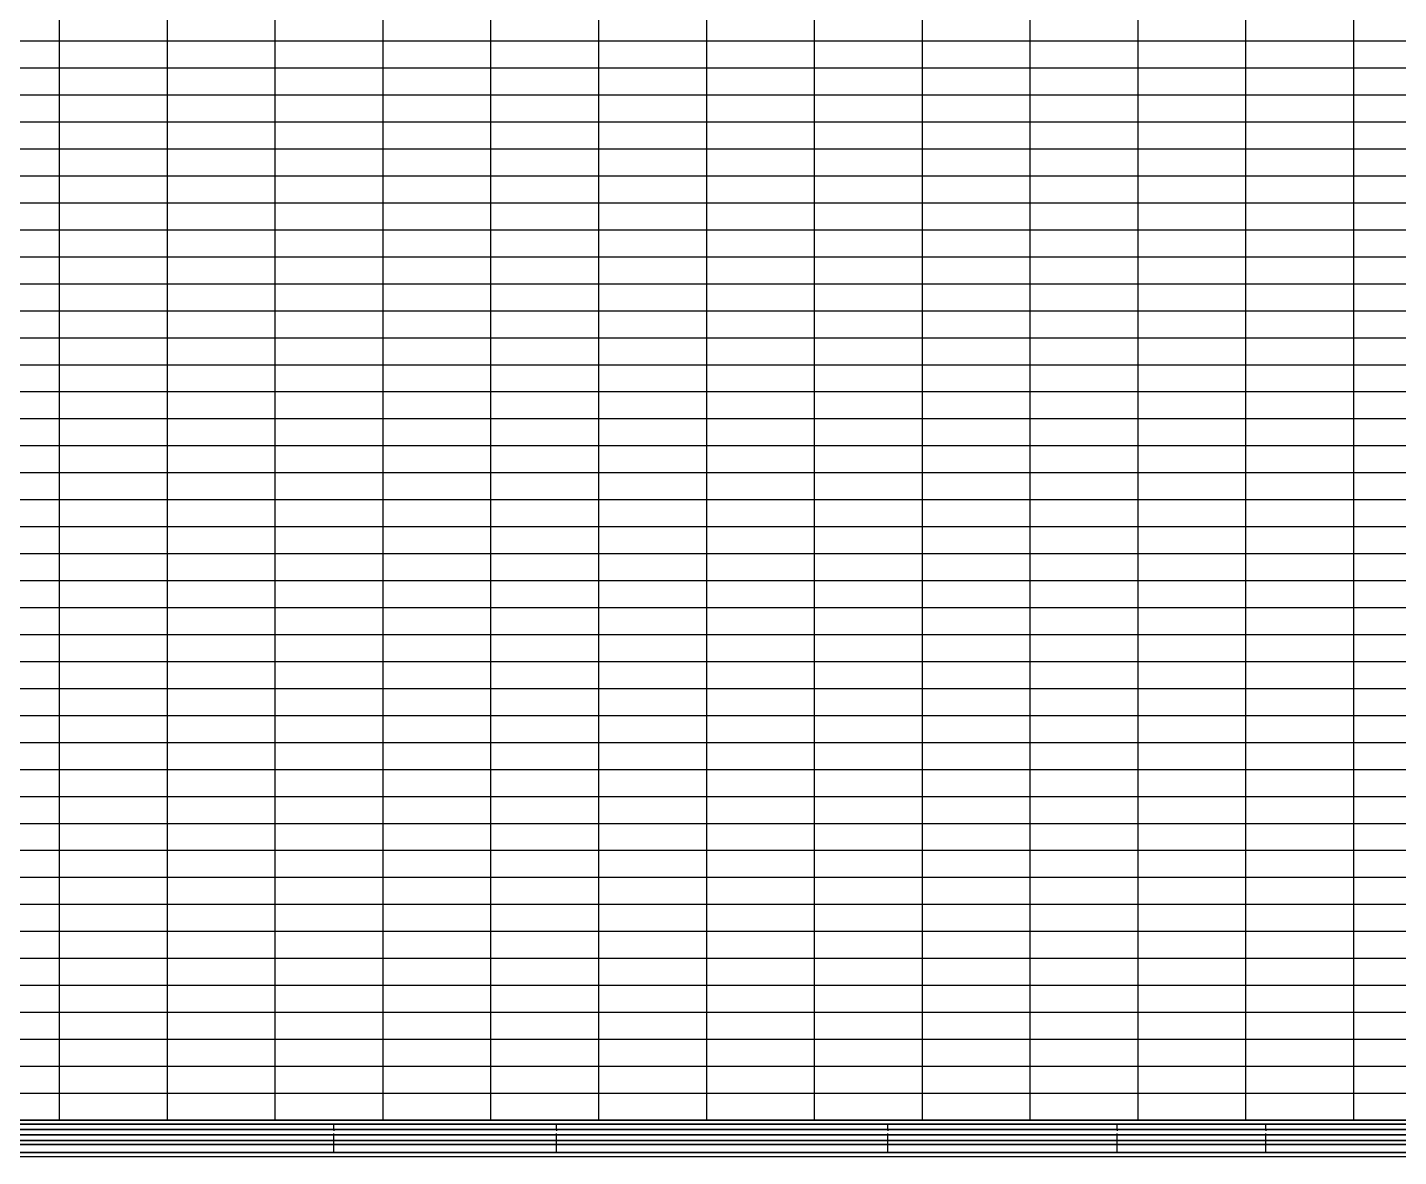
# Model space of a CAD drawing. Header units: metres. Extents: x 575895 to 634487, y 3214622 to 3222739.
# Drawn here: x 590343 to 592886, y 3215168 to 3217261 of the extents above; entities that cross this region are included whole.
import ezdxf

# ---------------------------------------------------------------- set-up
doc = ezdxf.new("R2010")
doc.units = ezdxf.units.M
for name, color, linetype in [('C-ROAD-PROF-GRID-MAJR', 8, 'Continuous'), ('C-ROAD-PROF-TTLB', 5, 'Continuous'), ('TXT HOR', 2, 'Continuous')]:
    doc.layers.add(name, color=color, linetype=linetype)

msp = doc.modelspace()

# ---------------------------------------------------------------- linework, layer by layer
at = {"layer": 'C-ROAD-PROF-GRID-MAJR', "color": 8, "linetype": 'Continuous', "lineweight": -3, "ltscale": 0.6}
for p, q in [((592402.9, 3215235.7), (592402.9, 3219250.9)), ((592602.9, 3215235.7), (592602.9, 3219251.6)), ((592202.9, 3215235.7), (592202.9, 3219229.8)), ((592802.9, 3215235.7), (592802.9, 3219229.4)), ((592002.9, 3215235.7), (592002.9, 3219207)), ((591602.9, 3215235.7), (591602.9, 3219188.8)), ((591402.9, 3215235.7), (591402.9, 3219167.9)), ((591802.9, 3215235.7), (591802.9, 3219160)), ((590802.9, 3215235.7), (590802.9, 3219098.6)), ((591002.9, 3215235.7), (591002.9, 3219100.6)), ((591202.9, 3215235.7), (591202.9, 3219102.6)), ((590602.9, 3215235.7), (590602.9, 3219065.7)), ((590402.9, 3215235.7), (590402.9, 3219040.2)), ((576102.9, 3217235.7), (634202.9, 3217235.7)), ((576102.9, 3217185.7), (634202.9, 3217185.7)), ((576102.9, 3217135.7), (634202.9, 3217135.7)), ((576102.9, 3217085.7), (634202.9, 3217085.7)), ((576102.9, 3217035.7), (634202.9, 3217035.7)), ((576102.9, 3216985.7), (634202.9, 3216985.7)), ((576102.9, 3216935.7), (634202.9, 3216935.7)), ((576102.9, 3216885.7), (634202.9, 3216885.7)), ((576102.9, 3216835.7), (634202.9, 3216835.7)), ((576102.9, 3216785.7), (634202.9, 3216785.7)), ((576102.9, 3216735.7), (634202.9, 3216735.7)), ((576102.9, 3216685.7), (634202.9, 3216685.7)), ((576102.9, 3216635.7), (634202.9, 3216635.7)), ((576102.9, 3216585.7), (634202.9, 3216585.7)), ((576102.9, 3216535.7), (634202.9, 3216535.7)), ((576102.9, 3216485.7), (634202.9, 3216485.7)), ((576102.9, 3216435.7), (634202.9, 3216435.7)), ((576102.9, 3216385.7), (634202.9, 3216385.7)), ((576102.9, 3216335.7), (634202.9, 3216335.7)), ((576102.9, 3216285.7), (634202.9, 3216285.7)), ((576102.9, 3216235.7), (634202.9, 3216235.7)), ((576102.9, 3216185.7), (634202.9, 3216185.7)), ((576102.9, 3216135.7), (634202.9, 3216135.7)), ((576102.9, 3216085.7), (634202.9, 3216085.7)), ((576102.9, 3216035.7), (634202.9, 3216035.7)), ((576102.9, 3215985.7), (634202.9, 3215985.7)), ((576102.9, 3215935.7), (634202.9, 3215935.7)), ((576102.9, 3215885.7), (634202.9, 3215885.7)), ((576102.9, 3215835.7), (634202.9, 3215835.7)), ((576102.9, 3215785.7), (634202.9, 3215785.7)), ((576102.9, 3215735.7), (634202.9, 3215735.7)), ((576102.9, 3215685.7), (634202.9, 3215685.7)), ((576102.9, 3215635.7), (634202.9, 3215635.7)), ((576102.9, 3215585.7), (634202.9, 3215585.7)), ((576102.9, 3215535.7), (634202.9, 3215535.7)), ((576102.9, 3215485.7), (634202.9, 3215485.7)), ((576102.9, 3215435.7), (634202.9, 3215435.7)), ((576102.9, 3215385.7), (634202.9, 3215385.7)), ((576102.9, 3215335.7), (634202.9, 3215335.7)), ((576102.9, 3215285.7), (634202.9, 3215285.7)), ((576102.9, 3215235.7), (634202.9, 3215235.7))]:
    msp.add_line(p, q, dxfattribs=at)
at = {"layer": 'C-ROAD-PROF-TTLB', "color": 5, "linetype": 'Continuous', "lineweight": -3}
for points in [[(576102.9, 3215228.2), (634304.9, 3215228.2), (634304.9, 3215235.7), (576102.9, 3215235.7)], [(576102.9, 3215218.2), (634304.9, 3215218.2), (634304.9, 3215228.2), (576102.9, 3215228.2)], [(576102.9, 3215208.2), (634304.9, 3215208.2), (634304.9, 3215218.2), (576102.9, 3215218.2)], [(576102.9, 3215198.2), (634304.9, 3215198.2), (634304.9, 3215208.2), (576102.9, 3215208.2)], [(576102.9, 3215190.7), (634304.9, 3215190.7), (634304.9, 3215198.2), (576102.9, 3215198.2)], [(576102.9, 3215175.7), (634304.9, 3215175.7), (634304.9, 3215190.7), (576102.9, 3215190.7)], [(576102.9, 3215168.2), (634304.9, 3215168.2), (634304.9, 3215175.7), (576102.9, 3215175.7)]]:
    msp.add_3dface(points, dxfattribs=at)
at = {"layer": 'TXT HOR', "color": 255, "linetype": 'Continuous', "lineweight": -3}
for p, q in [((590911.4, 3215218.2), (590911.4, 3215228.2)), ((590911.4, 3215218.2), (590911.4, 3215215.7)), ((590911.4, 3215175.7), (590911.4, 3215210.7)), ((591324.3, 3215218.2), (591324.3, 3215228.2)), ((591324.3, 3215218.2), (591324.3, 3215215.7)), ((591324.3, 3215175.7), (591324.3, 3215210.7)), ((591938.7, 3215218.2), (591938.7, 3215228.2)), ((591938.7, 3215218.2), (591938.7, 3215215.7)), ((591938.7, 3215175.7), (591938.7, 3215210.7)), ((592364.3, 3215218.2), (592364.3, 3215228.2)), ((592364.3, 3215218.2), (592364.3, 3215215.7)), ((592364.3, 3215175.7), (592364.3, 3215210.7)), ((592639.7, 3215218.2), (592639.7, 3215228.2)), ((592639.7, 3215218.2), (592639.7, 3215215.7)), ((592639.7, 3215175.7), (592639.7, 3215210.7))]:
    msp.add_line(p, q, dxfattribs=at)

doc.saveas('drawing.dxf')
